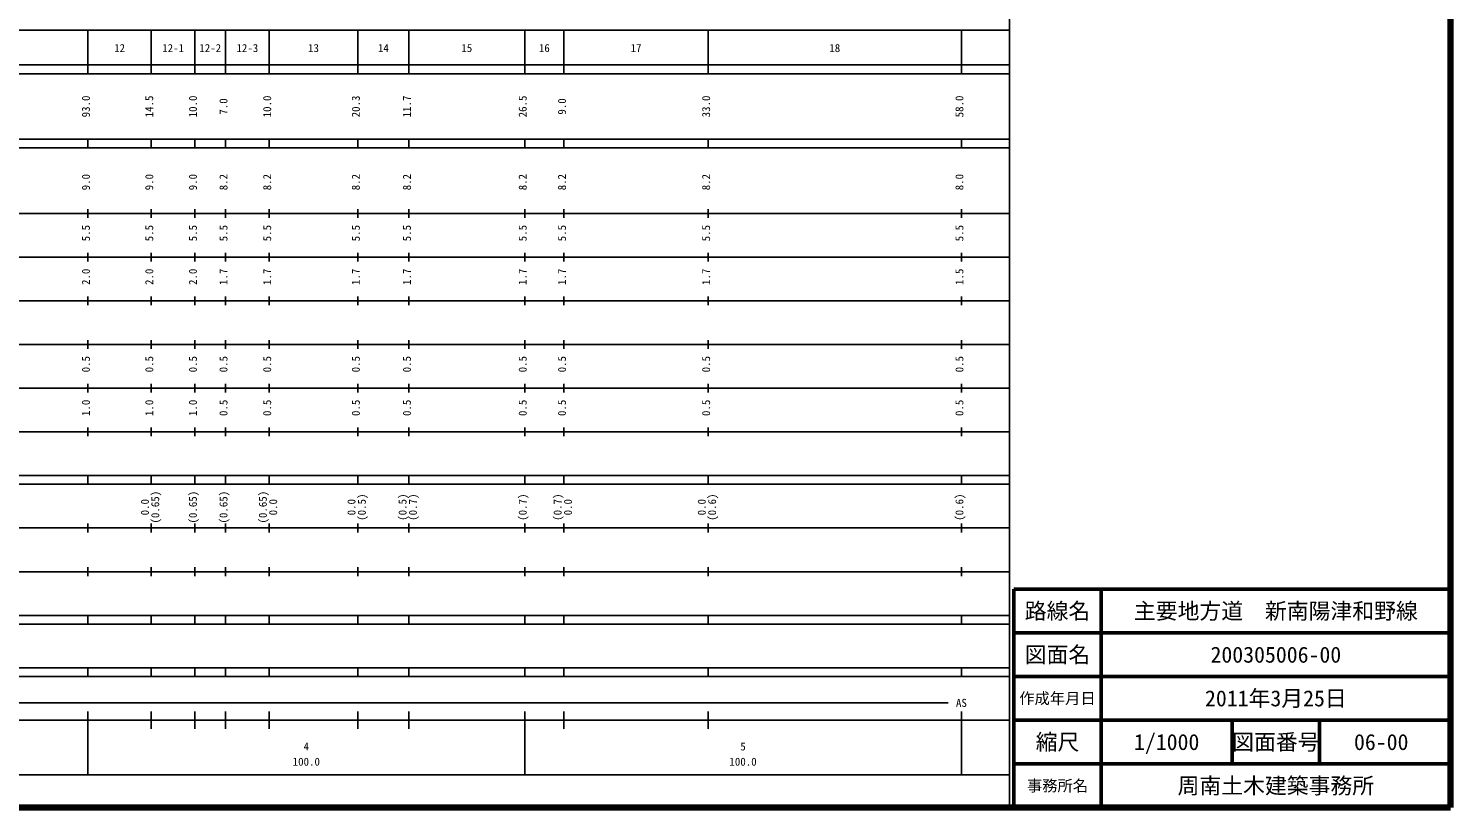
# Model space of a CAD drawing. Units: millimetres on the paper, enlarged 1000 times. Extents: x 40000 to 680000, y 20000 to 380000.
# Drawn here: x 354377 to 680000, y 20000 to 198357 of the extents above; entities that cross this region are included whole.
import ezdxf
from ezdxf.enums import TextEntityAlignment as Align

# ---------------------------------------------------------------- set-up
doc = ezdxf.new("R2010")
doc.units = ezdxf.units.MM
doc.header["$LTSCALE"] = 1000
for name, color, linetype, lineweight in [('M-TTL', 2, 'Continuous', 140), ('M-TTL-BAND', 7, 'Continuous', 25), ('M-TTL-FRAM', 2, 'Continuous', 50), ('M-TTL-LINE', 7, 'Continuous', 50)]:
    doc.layers.add(name, color=color, linetype=linetype, lineweight=lineweight)
doc.layers.add('M-TTL-TXT', color=7, linetype='Continuous')
doc.styles.add('ＭＳ ゴシック', font='')
doc.styles.get('ＭＳ ゴシック').set_extended_font_data('MS Gothic')

msp = doc.modelspace()

# ---------------------------------------------------------------- linework, layer by layer
at = {"layer": 'M-TTL'}
for p, q in [((680000, 20000), (680000, 380000)), ((40000, 20000), (680000, 20000))]:
    msp.add_line(p, q, dxfattribs=at)
at = {"layer": 'M-TTL-BAND'}
for p, q in [((579000, 20000), (579000, 370000)), ((68000, 198000), (579000, 198000)), ((368000, 188000), (368000, 198000)), ((382500, 188000), (382500, 198000)), ((392500, 188000), (392500, 198000)), ((399500, 188000), (399500, 198000)), ((409500, 188000), (409500, 198000)), ((429800, 188000), (429800, 198000)), ((441500, 188000), (441500, 198000)), ((468000, 188000), (468000, 198000)), ((477000, 188000), (477000, 198000)), ((510000, 188000), (510000, 198000)), ((568000, 188000), (568000, 198000)), ((40000, 190000), (579000, 190000)), ((40000, 188000), (579000, 188000)), ((40000, 173000), (579000, 173000)), ((368000, 171000), (368000, 173000)), ((382500, 171000), (382500, 173000)), ((392500, 171000), (392500, 173000)), ((399500, 171000), (399500, 173000)), ((409500, 171000), (409500, 173000)), ((429800, 171000), (429800, 173000)), ((441500, 171000), (441500, 173000)), ((468000, 171000), (468000, 173000)), ((477000, 171000), (477000, 173000)), ((510000, 171000), (510000, 173000)), ((568000, 171000), (568000, 173000)), ((40000, 171000), (579000, 171000)), ((368000, 155000), (368000, 157000)), ((382500, 155000), (382500, 157000)), ((392500, 155000), (392500, 157000)), ((399500, 155000), (399500, 157000)), ((409500, 155000), (409500, 157000)), ((429800, 155000), (429800, 157000)), ((441500, 155000), (441500, 157000)), ((468000, 155000), (468000, 157000)), ((477000, 155000), (477000, 157000)), ((510000, 155000), (510000, 157000)), ((568000, 155000), (568000, 157000)), ((40000, 156000), (579000, 156000)), ((368000, 145000), (368000, 147000)), ((382500, 145000), (382500, 147000)), ((392500, 145000), (392500, 147000)), ((399500, 145000), (399500, 147000)), ((409500, 145000), (409500, 147000)), ((429800, 145000), (429800, 147000)), ((441500, 145000), (441500, 147000)), ((468000, 145000), (468000, 147000)), ((477000, 145000), (477000, 147000)), ((510000, 145000), (510000, 147000)), ((568000, 145000), (568000, 147000)), ((46000, 146000), (579000, 146000)), ((368000, 135000), (368000, 137000)), ((382500, 135000), (382500, 137000)), ((392500, 135000), (392500, 137000)), ((399500, 135000), (399500, 137000)), ((409500, 135000), (409500, 137000)), ((429800, 135000), (429800, 137000)), ((441500, 135000), (441500, 137000)), ((468000, 135000), (468000, 137000)), ((477000, 135000), (477000, 137000)), ((510000, 135000), (510000, 137000)), ((568000, 135000), (568000, 137000)), ((52000, 136000), (579000, 136000)), ((368000, 125000), (368000, 127000)), ((382500, 125000), (382500, 127000)), ((392500, 125000), (392500, 127000)), ((399500, 125000), (399500, 127000)), ((409500, 125000), (409500, 127000)), ((429800, 125000), (429800, 127000)), ((441500, 125000), (441500, 127000)), ((468000, 125000), (468000, 127000)), ((477000, 125000), (477000, 127000)), ((510000, 125000), (510000, 127000)), ((568000, 125000), (568000, 127000)), ((46000, 126000), (579000, 126000)), ((52000, 116000), (579000, 116000)), ((368000, 115000), (368000, 117000)), ((382500, 115000), (382500, 117000)), ((392500, 115000), (392500, 117000)), ((399500, 115000), (399500, 117000)), ((409500, 115000), (409500, 117000)), ((429800, 115000), (429800, 117000)), ((441500, 115000), (441500, 117000)), ((468000, 115000), (468000, 117000)), ((477000, 115000), (477000, 117000)), ((510000, 115000), (510000, 117000)), ((568000, 115000), (568000, 117000)), ((46000, 106000), (579000, 106000)), ((368000, 105000), (368000, 107000)), ((382500, 105000), (382500, 107000)), ((392500, 105000), (392500, 107000)), ((399500, 105000), (399500, 107000)), ((409500, 105000), (409500, 107000)), ((429800, 105000), (429800, 107000)), ((441500, 105000), (441500, 107000)), ((468000, 105000), (468000, 107000)), ((477000, 105000), (477000, 107000)), ((510000, 105000), (510000, 107000)), ((568000, 105000), (568000, 107000)), ((40000, 96000), (579000, 96000)), ((368000, 94000), (368000, 96000)), ((382500, 94000), (382500, 96000)), ((392500, 94000), (392500, 96000)), ((399500, 94000), (399500, 96000)), ((409500, 94000), (409500, 96000)), ((429800, 94000), (429800, 96000)), ((441500, 94000), (441500, 96000)), ((468000, 94000), (468000, 96000)), ((477000, 94000), (477000, 96000)), ((510000, 94000), (510000, 96000)), ((568000, 94000), (568000, 96000)), ((40000, 94000), (579000, 94000)), ((368000, 83000), (368000, 85000)), ((382500, 83000), (382500, 85000)), ((392500, 83000), (392500, 85000)), ((399500, 83000), (399500, 85000)), ((409500, 83000), (409500, 85000)), ((429800, 83000), (429800, 85000)), ((441500, 83000), (441500, 85000)), ((468000, 83000), (468000, 85000)), ((477000, 83000), (477000, 85000)), ((510000, 83000), (510000, 85000)), ((568000, 83000), (568000, 85000)), ((49000, 84000), (579000, 84000)), ((368000, 73000), (368000, 75000)), ((382500, 73000), (382500, 75000)), ((392500, 73000), (392500, 75000)), ((399500, 73000), (399500, 75000)), ((409500, 73000), (409500, 75000)), ((429800, 73000), (429800, 75000)), ((441500, 73000), (441500, 75000)), ((468000, 73000), (468000, 75000)), ((477000, 73000), (477000, 75000)), ((510000, 73000), (510000, 75000)), ((568000, 73000), (568000, 75000)), ((40000, 74000), (579000, 74000)), ((40000, 64000), (579000, 64000)), ((40000, 62000), (579000, 62000)), ((368000, 62000), (368000, 64000)), ((382500, 62000), (382500, 64000)), ((392500, 62000), (392500, 64000)), ((399500, 62000), (399500, 64000)), ((409500, 62000), (409500, 64000)), ((429800, 62000), (429800, 64000)), ((441500, 62000), (441500, 64000)), ((468000, 62000), (468000, 64000)), ((477000, 62000), (477000, 64000)), ((510000, 62000), (510000, 64000)), ((568000, 62000), (568000, 64000)), ((40000, 52000), (579000, 52000)), ((40000, 50000), (579000, 50000)), ((368000, 50000), (368000, 52000)), ((382500, 50000), (382500, 52000)), ((392500, 50000), (392500, 52000)), ((399500, 50000), (399500, 52000)), ((409500, 50000), (409500, 52000)), ((429800, 50000), (429800, 52000)), ((441500, 50000), (441500, 52000)), ((468000, 50000), (468000, 52000)), ((477000, 50000), (477000, 52000)), ((510000, 50000), (510000, 52000)), ((568000, 50000), (568000, 52000)), ((71000, 44000), (565000, 44000)), ((40000, 40000), (579000, 40000)), ((368000, 27500), (368000, 42000)), ((382500, 38000), (382500, 42000)), ((392500, 38000), (392500, 42000)), ((399500, 38000), (399500, 42000)), ((409500, 38000), (409500, 42000)), ((429800, 38000), (429800, 42000)), ((441500, 38000), (441500, 42000)), ((468000, 27500), (468000, 42000)), ((477000, 38000), (477000, 42000)), ((510000, 38000), (510000, 42000)), ((568000, 27500), (568000, 42000)), ((68000, 27500), (579000, 27500))]:
    msp.add_line(p, q, dxfattribs=at)
at = {"layer": 'M-TTL-FRAM'}
for p, q in [((680000, 70000), (580000, 70000)), ((580000, 70000), (580000, 20000))]:
    msp.add_line(p, q, dxfattribs=at)
at = {"layer": 'M-TTL-LINE'}
for p, q in [((600000, 70000), (600000, 20000)), ((680000, 60000), (580000, 60000)), ((680000, 50000), (580000, 50000)), ((680000, 40000), (580000, 40000)), ((630000, 40000), (630000, 30000)), ((650000, 40000), (650000, 30000)), ((680000, 30000), (580000, 30000))]:
    msp.add_line(p, q, dxfattribs=at)

# ---------------------------------------------------------------- texts
at = {"layer": 'M-TTL-BAND', "style": 'ＭＳ ゴシック'}
for s, p in [('12', (375250, 192405)), ('12-1', (387500, 192405)), ('12-2', (396000, 192405)), ('12-3', (404500, 192405)), ('13', (419650, 192405)), ('14', (435650, 192405)), ('15', (454750, 192405)), ('16', (472500, 192405)), ('17', (493500, 192405)), ('18', (539000, 192405)), ('AS', (568000, 42500)), ('4', (418000, 32523)), ('5', (518000, 32523)), ('100.0', (418000, 29033)), ('100.0', (518000, 29033))]:
    msp.add_text(s, height=1833, dxfattribs=at).set_placement(p, align=Align.BOTTOM_CENTER)
for s, p in [('93.0', (369000, 180500)), ('14.5', (383500, 180500)), ('10.0', (393500, 180500)), ('10.0', (410500, 180500)), ('20.3', (430800, 180500)), ('11.7', (442500, 180500)), ('26.5', (469000, 180500)), ('33.0', (511000, 180500)), ('58.0', (569000, 180500)), ('7.0', (400500, 180500)), ('9.0', (478000, 180500)), ('9.0', (369000, 163174)), ('9.0', (383500, 163174)), ('9.0', (393500, 163174)), ('8.2', (400500, 163174)), ('8.2', (410500, 163174)), ('8.2', (430800, 163174)), ('8.2', (442500, 163174)), ('8.2', (469000, 163174)), ('8.2', (478000, 163174)), ('8.2', (511000, 163174)), ('8.0', (569000, 163174)), ('5.5', (369000, 151500)), ('5.5', (383500, 151500)), ('5.5', (393500, 151500)), ('5.5', (400500, 151500)), ('5.5', (410500, 151500)), ('5.5', (430800, 151500)), ('5.5', (442500, 151500)), ('5.5', (469000, 151500)), ('5.5', (478000, 151500)), ('5.5', (511000, 151500)), ('5.5', (569000, 151500)), ('2.0', (369000, 141500)), ('2.0', (383500, 141500)), ('2.0', (393500, 141500)), ('1.7', (400500, 141500)), ('1.7', (410500, 141500)), ('1.7', (430800, 141500)), ('1.7', (442500, 141500)), ('1.7', (469000, 141500)), ('1.7', (478000, 141500)), ('1.7', (511000, 141500)), ('1.5', (569000, 141500)), ('0.5', (369000, 121500)), ('0.5', (383500, 121500)), ('0.5', (393500, 121500)), ('0.5', (400500, 121500)), ('0.5', (410500, 121500)), ('0.5', (430800, 121500)), ('0.5', (442500, 121500)), ('0.5', (469000, 121500)), ('0.5', (478000, 121500)), ('0.5', (511000, 121500)), ('0.5', (569000, 121500)), ('1.0', (369000, 111500)), ('1.0', (383500, 111500)), ('1.0', (393500, 111500)), ('0.5', (400500, 111500)), ('0.5', (410500, 111500)), ('0.5', (430800, 111500)), ('0.5', (442500, 111500)), ('0.5', (469000, 111500)), ('0.5', (478000, 111500)), ('0.5', (511000, 111500)), ('0.5', (569000, 111500)), ('(0.65)', (384870, 88764)), ('(0.65)', (393500, 88764)), ('(0.65)', (400500, 88764)), ('(0.65)', (409500, 88764)), ('(0.5)', (432170, 88764)), ('(0.5)', (441500, 88764)), ('(0.7)', (443870, 88764)), ('(0.7)', (469000, 88764)), ('(0.7)', (477000, 88764)), ('(0.6)', (512370, 88764)), ('(0.6)', (569000, 88764)), ('0.0', (382500, 88764)), ('0.0', (411870, 88764)), ('0.0', (429800, 88764)), ('0.0', (479370, 88764)), ('0.0', (510000, 88764))]:
    msp.add_text(s, height=1833, rotation=90, dxfattribs=at).set_placement(p, align=Align.BOTTOM_CENTER)
at = {"layer": 'M-TTL-TXT', "style": 'ＭＳ ゴシック'}
for s, height, p in [('路線名', 3666, (590000, 65000)), ('路線名', 3666, (590000, 65000)), ('主要地方道\u3000新南陽津和野線', 3666, (640000, 65000)), ('図面名', 3666, (590000, 55000)), ('図面名', 3666, (590000, 55000)), ('200305006-00', 3666, (640000, 55000)), ('作成年月日', 2566, (590000, 45000)), ('作成年月日', 2566, (590000, 45000)), ('2011年3月25日', 3666, (640000, 45000)), ('縮尺', 3666, (590000, 35000)), ('縮尺', 3666, (590000, 35000)), ('1/1000', 3666, (615000, 35000)), ('図面番号', 3666, (640000, 35000)), ('図面番号', 3666, (640000, 35000)), ('06-00', 3666, (664125, 35000)), ('事務所名', 2566, (590000, 25000)), ('事務所名', 2566, (590000, 25000)), ('周南土木建築事務所', 3666, (640000, 25000))]:
    msp.add_text(s, height=height, dxfattribs=at).set_placement(p, align=Align.MIDDLE_CENTER)

doc.saveas('drawing.dxf')
